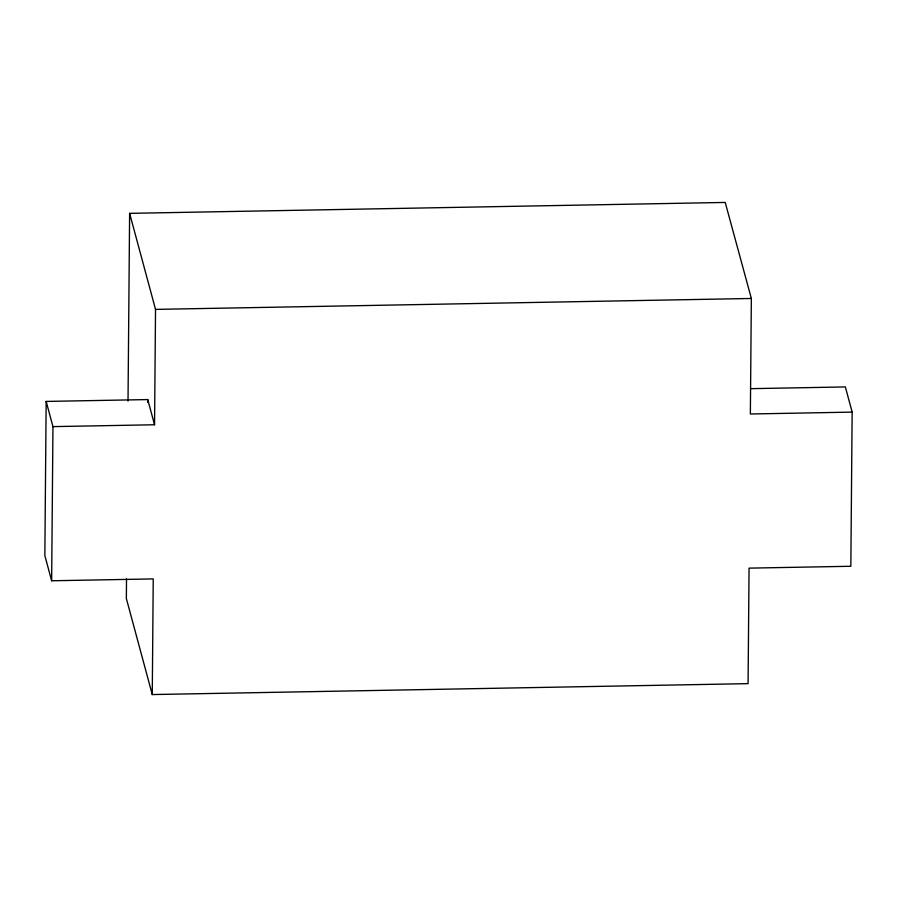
<?xml version="1.0" encoding="UTF-8"?>
<svg xmlns="http://www.w3.org/2000/svg" width="897" height="897" viewBox="0 0 897 897"><rect width="100%" height="100%" fill="white"/><g stroke="black" fill="none" stroke-linecap="round" stroke-linejoin="round"><path stroke-width="1.35" d="M46.162 401.43L52.957 426.624L154.553 424.763L147.747 399.569L46.162 401.43L44.85 555.579L51.645 580.774L153.241 578.913L152.266 694.558L748.076 683.649L749.062 568.137L850.838 566.265L852.15 412.115L845.355 386.932L750.542 388.67M51.645 580.774L52.957 426.624M126.511 578.913L126.354 598.523L152.266 694.558M128.024 401.037L129.617 213.351L725.225 202.442L751.35 298.477L750.363 413.988L852.15 412.115M147.725 402.372L147.747 399.569M154.553 424.763L155.529 309.387L129.617 213.351M155.529 309.387L751.35 298.477"/></g></svg>
